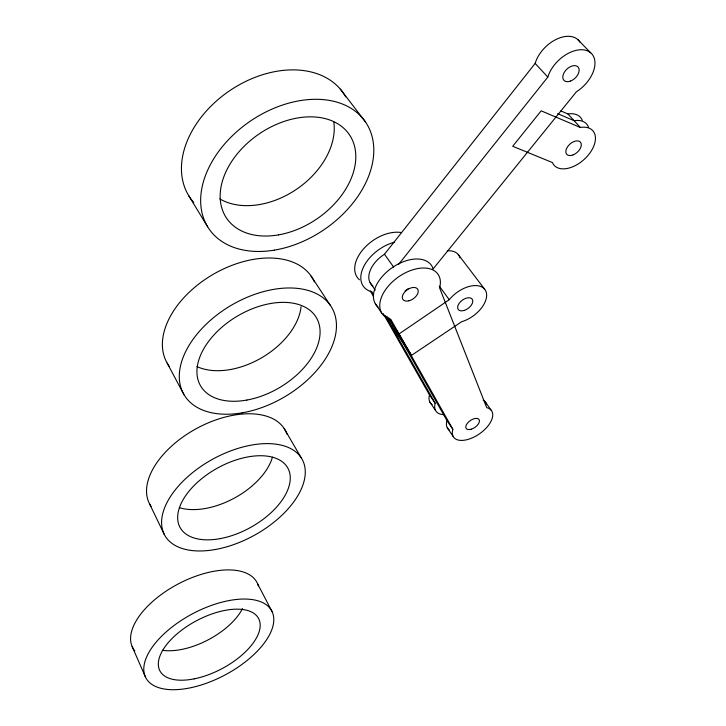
<?xml version="1.0" encoding="UTF-8"?>
<svg xmlns="http://www.w3.org/2000/svg" width="726" height="726" viewBox="0 0 726 726"><rect width="100%" height="100%" fill="white"/><g stroke="black" fill="none" stroke-linecap="round" stroke-linejoin="round"><path stroke-width="1.09" d="M372.964 285.999A26.091 16.154 -35.4 0 1 384.481 254.245L535.153 63.425A28.341 18.041 -44.1 0 1 556.552 39.204A28.341 18.041 -44.1 0 1 579.965 42.126M398.447 264.591L547.821 77.092A28.632 17.95 -43.9 0 1 573.767 51.011A28.632 17.95 -43.9 0 1 594.939 61.964A28.632 17.95 -43.9 0 1 576.344 91.848L432.841 269.282M411.506 355.359L398.964 333.996L449.249 299.711A24.62 14.284 -36.5 0 1 485.476 290.409A24.62 14.284 -36.5 0 1 461.645 321.718L411.506 355.359L384.68 315.683M580.328 127.467L541.16 110.833L512.71 146.271L552.413 162.551A25.954 15.609 -41.8 0 0 588.768 154.502A25.954 15.609 -41.8 0 0 580.328 127.467L567.968 113.991L560.808 110.897M557.632 113.637L574.121 120.697A25.837 15.654 -41.9 0 1 588.559 127.295M577.651 39.44L590.701 52.807M535.153 63.425L547.821 77.092M340.331 89.144L365.378 121.796M458.26 254.536L484.623 289.166M439.303 286.162L449.249 299.711M384.481 254.245L393.664 267.114M485.095 401.678L491.139 410.181M370.151 282.759L375.26 290.146M386.913 316.445L398.964 333.996M375.36 303.767L381.649 312.951M383.219 313.578L429.483 394.908L435.192 403.302A22.778 12.36 -34.8 0 0 444.067 414.619M388.864 317.879L446.989 420.644L452.87 429.302A23.132 12.151 -34.8 0 0 478.053 434.783A23.132 12.151 -34.8 0 0 486.719 407.667L439.602 287.923A34.204 20.6 -35.4 0 0 421.37 268.085A34.204 20.6 -35.4 0 0 384 292.088A34.204 20.6 -35.4 0 0 390.779 319.286L452.87 429.302M429.874 402.086L435.555 410.471M447.28 427.777L453.133 436.417M311.155 276.125L330.448 305.537M188.669 195.593L207.645 226.766M284.165 428.512L301.181 457.77M370.296 290.872L373.581 296.635M373.581 294.801L371.93 291.888A33.605 20.854 -35.4 0 1 363.218 267.613A33.605 20.854 -35.4 0 1 394.672 242.121M385.506 315.801L435.192 403.302M167.143 363.064L183.869 394.418M257.494 583.577L272.304 612.118A71.275 34.639 -28 0 1 189.078 688.076A71.275 34.639 -28 0 1 165.011 632.963A71.275 34.639 -28 0 1 272.304 612.118M149.438 503.608L164.366 534.599M132.15 646.557L145.309 676.686M567.968 113.991A25.709 15.7 -42 0 1 582.261 120.226M483.162 400.099A23.014 12.224 -34.8 0 1 486.538 404.636M449.485 430.191A23.014 12.224 -34.8 0 1 446.989 420.644M378.055 306.953A34.004 20.691 -35.4 0 1 391.958 267.821A34.004 20.691 -35.4 0 1 432.995 268.457M408.103 288.748A8.948 5.445 -35.4 0 1 405.108 290.763M432.106 404.545A22.669 12.424 -34.8 0 1 429.483 394.908M359.424 279.764A33.414 20.927 -35.5 0 1 363.744 248.664A33.414 20.927 -35.5 0 1 401.369 232.583M447.361 250.806A24.076 14.529 -36.5 0 1 459.975 257.766M193.724 202.427A92.801 66.075 -34.2 0 1 228.527 91.494A92.801 66.075 -34.2 0 1 345.703 96.894M333.824 122.059A72.718 51.746 -34.2 0 1 296.19 189.495A72.718 51.746 -34.2 0 1 219.815 198.915M151.062 506.331A77.165 44.023 -28.6 0 1 197.635 427.923A77.165 44.023 -28.6 0 1 286.924 434.103M272.45 457.153A60.476 34.485 -28.6 0 1 234.335 498.109A60.476 34.485 -28.6 0 1 179.349 507.637M169.249 366.285A84.152 53.588 -30.3 0 1 213.181 274.337A84.152 53.588 -30.3 0 1 314.385 281.951M301.072 306.662A65.939 41.972 -30.3 0 1 261.042 358.127A65.939 41.972 -30.3 0 1 196.909 366.548M134.836 650.877A70.168 35.284 -27.7 0 1 178.324 583.885A70.168 35.284 -27.7 0 1 258.347 585.946M242.484 608.588A54.995 27.642 -27.7 0 1 162.315 650.296M573.123 154.901A9.157 5.499 -41.8 0 0 580.482 142.214A9.157 5.499 -41.8 0 0 567.088 147.514A9.157 5.499 -41.8 0 0 573.123 154.901M408.965 300.8A9.002 5.418 -35.4 0 0 417.731 289.257A9.002 5.418 -35.4 0 0 404.101 292.75A9.002 5.418 -35.4 0 0 408.965 300.8M471.247 429.202A7.85 4.12 -34.8 0 0 479.106 419.592A7.85 4.12 -34.8 0 0 467.453 423.149A7.85 4.12 -34.8 0 0 471.247 429.202M570.518 81.076A9.71 6.089 -43.9 0 0 578.268 67.264A9.71 6.089 -43.9 0 0 564.129 72.618A9.71 6.089 -43.9 0 0 570.518 81.076M464.295 310.401A8.685 5.037 -36.5 0 0 472.19 299.157A8.685 5.037 -36.5 0 0 459.131 303.377A8.685 5.037 -36.5 0 0 464.295 310.401M274.31 250.143A94.761 65.603 -34.3 0 0 367.837 125.779A94.761 65.603 -34.3 0 0 219.551 150.255A94.761 65.603 -34.3 0 0 274.31 250.143M278.593 234.87A74.252 51.374 -34.3 0 0 350.867 137.078A74.252 51.374 -34.3 0 0 234.507 157.397A74.252 51.374 -34.3 0 0 278.593 234.87M215.359 549.5A78.499 43.378 -28.9 0 0 302.715 460.438A78.499 43.378 -28.9 0 0 182.235 482A78.499 43.378 -28.9 0 0 215.359 549.5M220.287 538.601A61.519 33.977 -28.9 0 0 288.131 468.633A61.519 33.977 -28.9 0 0 193.506 486.166A61.519 33.977 -28.9 0 0 220.287 538.601M242.248 412.813A85.75 52.989 -30.6 0 0 332.417 308.759A85.75 52.989 -30.6 0 0 198.997 331.8A85.75 52.989 -30.6 0 0 242.248 412.813M246.858 400.053A67.191 41.5 -30.6 0 0 316.727 318.278A67.191 41.5 -30.6 0 0 211.983 337.173A67.191 41.5 -30.6 0 0 246.858 400.053M194.178 678.855A55.857 27.143 -28 0 0 258.937 619.214A55.857 27.143 -28 0 0 174.648 636.021A55.857 27.143 -28 0 0 194.178 678.855"/></g></svg>
